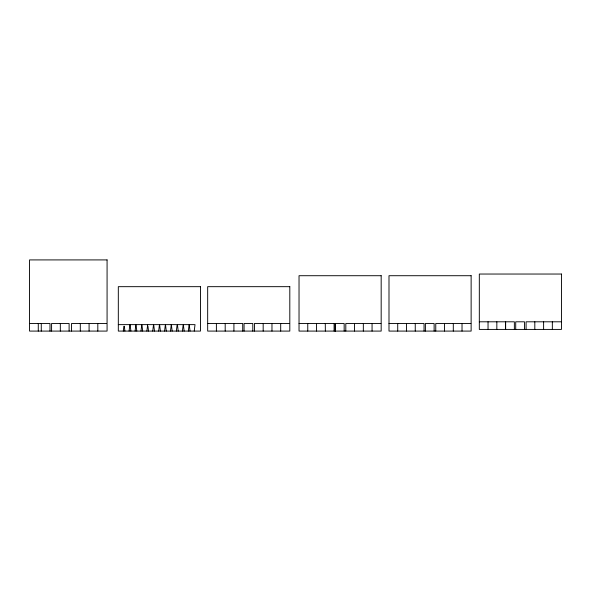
<?xml version="1.0" encoding="UTF-8"?>
<svg xmlns="http://www.w3.org/2000/svg" width="591" height="591" viewBox="0 0 591 591"><rect width="100%" height="100%" fill="white"/><g stroke="black" fill="none" stroke-linecap="round" stroke-linejoin="round"><path stroke-width="0.89" d="M123.29 331.086L123.881 326.247M129.082 331.086L129.88 324.629L118.318 324.629M135.088 331.086L135.782 325.434M140.983 331.086L141.677 325.434M146.878 331.086L147.676 324.629M152.729 331.086L153.52 324.629L141.906 324.629L142.697 331.086M158.661 331.086L159.459 324.629L153.69 324.629L154.487 331.086M164.579 331.086L165.273 325.434M170.474 331.086L171.264 324.629M176.34 331.086L177.13 324.629L165.502 324.629M182.397 331.086L183.195 324.629L177.426 324.629L178.223 331.086M188.322 331.086L189.113 324.629L183.343 324.629L184.141 331.086M194.225 331.086L195.015 324.629L189.246 324.629L190.043 331.086M479.316 321.8L514.362 321.8L514.362 329.416M561.14 321.8L526.086 321.8L526.086 329.416M29.55 323.476L49.991 323.476L49.991 331.086M106.616 323.476L71.563 323.476L71.563 331.086M207.67 323.476L242.716 323.476L242.716 331.086M289.494 323.476L254.44 323.476L254.44 331.086M299.031 323.476L335.067 323.476L335.067 331.086M380.855 323.476L345.809 323.476L345.809 331.086M388.996 323.476L424.043 323.476L424.043 331.086M470.82 323.476L435.766 323.476L435.766 331.086M135.878 324.629L130.116 324.629L130.906 331.086M136.011 324.629L141.781 324.629M165.377 324.629L159.607 324.629L160.405 331.086M171.368 324.629L172.158 331.086M165.598 325.434L166.293 331.086M147.949 326.247L148.548 331.086M136.115 325.434L136.809 331.086M124.309 326.247L124.908 331.086M552.341 321.8L552.341 329.416M543.609 321.8L543.609 329.416M534.818 321.8L534.818 329.416M524.446 329.416L524.446 321.8L515.714 321.8L515.714 329.416M505.637 321.8L505.637 329.416M505.564 321.8L505.564 329.416M496.839 321.8L496.839 329.416M488.04 321.8L488.04 329.416M462.022 323.476L462.022 331.086M453.297 323.476L453.297 331.086M444.498 323.476L444.498 331.086M434.126 331.086L434.126 323.476L425.402 323.476L425.402 331.086M415.251 323.476L415.251 331.086M406.519 323.476L406.519 331.086M397.721 323.476L397.721 331.086M372.064 323.476L372.064 331.086M363.332 323.476L363.332 331.086M354.534 323.476L354.534 331.086M344.161 331.086L344.161 323.476L335.437 323.476L335.437 331.086M334.085 323.476L334.085 331.086M325.286 323.476L325.353 331.086M316.562 323.476L316.562 331.086M307.763 323.476L307.763 331.086M280.695 323.476L280.695 331.086M271.971 323.476L271.971 331.086M263.172 323.476L263.172 331.086M252.8 331.086L252.8 323.476L244.068 323.476L244.068 331.086M233.918 323.476L233.918 331.086M225.193 323.476L225.193 331.086M216.395 323.476L216.395 331.086M97.818 323.476L97.818 331.086M89.086 323.476L89.086 331.086M80.295 323.476L80.295 331.086M69.11 331.086L69.11 323.476L51.587 323.476L51.587 331.086M60.319 323.476L60.319 331.086M41.267 323.476L41.267 331.086M38.275 323.476L38.275 331.086M107.074 259.914L29.55 259.914L29.55 331.086L107.074 331.086L107.074 259.914M561.45 274.039L479.316 274.039L479.316 329.416L561.45 329.416L561.45 274.039M381.173 275.716L299.031 275.716L299.031 331.086L381.173 331.086L381.173 275.716M471.13 275.716L388.996 275.716L388.996 331.086L471.13 331.086L471.13 275.716M200.452 286.672L118.318 286.672L118.318 331.086L200.452 331.086L200.452 286.672M289.804 286.672L207.67 286.672L207.67 331.086L289.804 331.086L289.804 286.672"/></g></svg>
